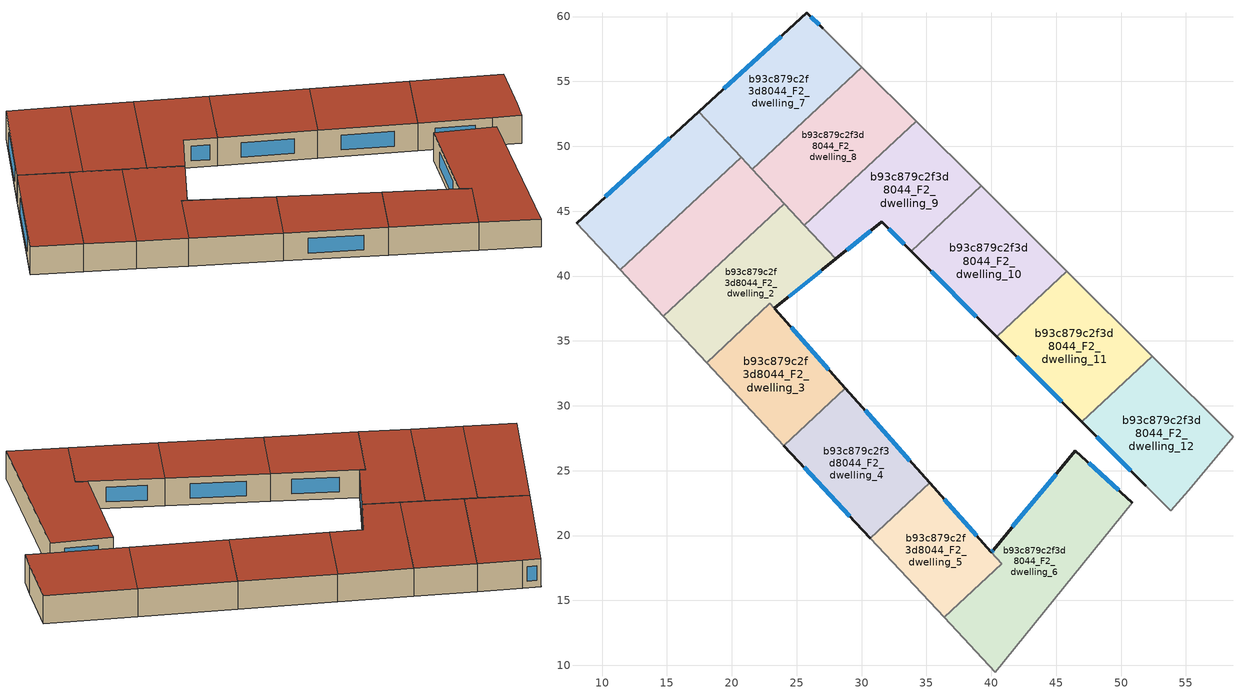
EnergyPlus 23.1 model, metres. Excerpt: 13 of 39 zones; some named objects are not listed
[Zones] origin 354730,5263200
b93c879c2f3d8044_F2_dwelling_0
 floor to b93c879c2f3d8044_F1_dwelling_0 (EU_floor_Construction): 17.43,52.67 20.71,49.15 11.4,40.47 8.03,44.09 z6
 wall outside (EU_wall_Construction): 17.43,52.67 8.03,44.09 z6:9
 wall adiabatic (EU_wall_Construction): 8.03,44.09 11.4,40.47 z6:9
 wall to b93c879c2f3d8044_F2_dwelling_7 (EU_wall_Construction): 20.71,49.15 17.43,52.67 z6:9
 wall to b93c879c2f3d8044_F2_dwelling_1 (EU_wall_Construction): 11.4,40.47 20.71,49.15 z6:9
 window (EU_Window_Construction): 15.23,50.65 10.24,46.1 z6.7:8.3
 roof outside (EU_roof_Construction): 20.71,49.15 17.43,52.67 8.03,44.09 11.4,40.47 z9
b93c879c2f3d8044_F2_dwelling_1
 floor to b93c879c2f3d8044_F1_dwelling_1 (EU_floor_Construction): 20.71,49.15 24.04,45.59 14.72,36.9 11.4,40.47 z6
 wall adiabatic (EU_wall_Construction): 11.4,40.47 14.72,36.9 z6:9
 wall to b93c879c2f3d8044_F2_dwelling_2 (EU_wall_Construction): 14.72,36.9 24.04,45.59 z6:9
 wall to b93c879c2f3d8044_F2_dwelling_8 (EU_wall_Construction): 24.04,45.59 21.58,48.23 z6:9
 wall to b93c879c2f3d8044_F2_dwelling_7 (EU_wall_Construction): 21.58,48.23 20.71,49.15 z6:9
 roof outside (EU_roof_Construction): 24.04,45.59 20.71,49.15 11.4,40.47 14.72,36.9 z9
b93c879c2f3d8044_F2_dwelling_10
 floor to b93c879c2f3d8044_F1_dwelling_10 (EU_floor_Construction): 45.82,40.39 40.4,35.34 33.82,41.92 39.22,46.95 z6
 wall outside (EU_wall_Construction): 33.82,41.92 40.4,35.34 z6:9
 wall adiabatic (EU_wall_Construction): 45.82,40.39 39.22,46.95 z6:9
 wall to b93c879c2f3d8044_F2_dwelling_11 (EU_wall_Construction): 40.4,35.34 45.82,40.39 z6:9
 wall to b93c879c2f3d8044_F2_dwelling_9 (EU_wall_Construction): 39.22,46.95 33.82,41.92 z6:9
 window (EU_Window_Construction): 35.37,40.37 38.86,36.88 z6.7:8.3
 roof outside (EU_roof_Construction): 45.82,40.39 39.22,46.95 33.82,41.92 40.4,35.34 z9
b93c879c2f3d8044_F2_dwelling_11
 floor to b93c879c2f3d8044_F1_dwelling_11 (EU_floor_Construction): 52.4,33.83 46.97,28.78 40.4,35.34 45.82,40.39 z6
 wall outside (EU_wall_Construction): 40.4,35.34 46.97,28.78 z6:9
 wall adiabatic (EU_wall_Construction): 52.4,33.83 45.82,40.39 z6:9
 wall to b93c879c2f3d8044_F2_dwelling_12 (EU_wall_Construction): 46.97,28.78 52.4,33.83 z6:9
 window (EU_Window_Construction): 41.95,33.8 45.43,30.32 z6.7:8.3
 roof outside (EU_roof_Construction): 52.4,33.83 45.82,40.39 40.4,35.34 46.97,28.78 z9
b93c879c2f3d8044_F2_dwelling_12
 floor to b93c879c2f3d8044_F1_dwelling_12 (EU_floor_Construction): 58.63,27.63 55.21,23.48 53.84,21.92 51.92,23.84 46.97,28.78 52.4,33.83 z6
 wall outside (EU_wall_Construction): 46.97,28.78 51.92,23.84 z6:9
 wall adiabatic (EU_wall_Construction): 51.92,23.84 53.84,21.92 55.21,23.48 58.63,27.63 52.4,33.83 z6:9
 window (EU_Window_Construction): 48.14,27.62 50.76,25 z6.7:8.3
 roof outside (EU_roof_Construction): 55.21,23.48 58.63,27.63 52.4,33.83 46.97,28.78 51.92,23.84 53.84,21.92 z9
b93c879c2f3d8044_F2_dwelling_2
 floor to b93c879c2f3d8044_F1_dwelling_2 (EU_floor_Construction): 24.04,45.59 28.01,41.32 23.29,37.5 22.94,37.89 18.05,33.34 14.72,36.9 z6
 wall outside (EU_wall_Construction): 23.29,37.5 28.01,41.32 z6:9
 wall adiabatic (EU_wall_Construction): 14.72,36.9 18.05,33.34 z6:9
 wall to b93c879c2f3d8044_F2_dwelling_3 (EU_wall_Construction): 22.94,37.89 23.29,37.5 / 18.05,33.34 22.93,37.89 z6:9
 wall to b93c879c2f3d8044_F2_dwelling_9 (EU_wall_Construction): 28.01,41.32 25.59,43.92 z6:9
 wall to b93c879c2f3d8044_F2_dwelling_8 (EU_wall_Construction): 25.59,43.92 24.04,45.59 z6:9
 window (EU_Window_Construction): 24.4,38.4 26.9,40.42 z6.7:8.3
 roof outside (EU_roof_Construction): 23.29,37.5 28.01,41.32 24.04,45.59 14.72,36.9 18.05,33.34 22.94,37.89 z9
b93c879c2f3d8044_F2_dwelling_3
 floor to b93c879c2f3d8044_F1_dwelling_3 (EU_floor_Construction): 22.93,37.89 28.76,31.36 24.02,26.94 18.05,33.34 z6
 wall outside (EU_wall_Construction): 28.76,31.36 23.29,37.5 z6:9
 wall adiabatic (EU_wall_Construction): 18.05,33.34 24.02,26.94 z6:9
 wall to b93c879c2f3d8044_F2_dwelling_4 (EU_wall_Construction): 24.02,26.94 28.76,31.35 z6:9
 window (EU_Window_Construction): 27.47,32.8 24.57,36.06 z6.7:8.3
 roof outside (EU_roof_Construction): 28.76,31.36 22.94,37.89 18.05,33.34 24.02,26.94 z9
b93c879c2f3d8044_F2_dwelling_4
 floor to b93c879c2f3d8044_F1_dwelling_4 (EU_floor_Construction): 28.76,31.36 35.24,24.07 30.66,19.8 24.02,26.94 z6
 wall outside (EU_wall_Construction): 35.24,24.07 28.76,31.36 / 24.02,26.94 30.66,19.8 z6:9
 wall to b93c879c2f3d8044_F2_dwelling_5 (EU_wall_Construction): 30.66,19.8 35.24,24.07 z6:9
 window (EU_Window_Construction): 33.72,25.78 30.28,29.64 / 25.58,25.26 29.1,21.48 z6.7:8.3
 roof outside (EU_roof_Construction): 35.24,24.07 28.76,31.36 24.02,26.94 30.66,19.8 z9
b93c879c2f3d8044_F2_dwelling_5
 floor to b93c879c2f3d8044_F1_dwelling_5 (EU_floor_Construction): 35.24,24.07 40.78,17.83 36.35,13.7 30.66,19.8 z6
 wall outside (EU_wall_Construction): 40,18.72 35.24,24.07 z6:9
 wall adiabatic (EU_wall_Construction): 30.66,19.8 36.35,13.7 z6:9
 wall to b93c879c2f3d8044_F2_dwelling_6 (EU_wall_Construction): 36.35,13.7 40.78,17.83 40,18.72 z6:9
 window (EU_Window_Construction): 38.88,19.97 36.36,22.81 z6.7:8.3
 roof outside (EU_roof_Construction): 40.78,17.83 35.24,24.07 30.66,19.8 36.35,13.7 z9
b93c879c2f3d8044_F2_dwelling_6
 floor to b93c879c2f3d8044_F1_dwelling_6 (EU_floor_Construction): 50.86,22.54 40.29,9.48 36.35,13.7 40.78,17.83 40,18.72 40.1,18.83 40.14,18.89 46.48,26.54 z6
 wall outside (EU_wall_Construction): 50.86,22.54 46.48,26.54 40.14,18.89 40.1,18.83 40,18.72 z6:9
 wall adiabatic (EU_wall_Construction): 36.35,13.7 40.29,9.48 50.86,22.54 z6:9
 window (EU_Window_Construction): 49.83,23.48 47.51,25.6 / 40.07,18.81 40.02,18.74 / 40.13,18.87 40.11,18.85 / 44.99,24.74 41.63,20.68 z6.7:8.3
 roof outside (EU_roof_Construction): 40.29,9.48 50.86,22.54 46.48,26.54 40.14,18.89 40.1,18.83 40,18.72 40.78,17.83 36.35,13.7 z9
b93c879c2f3d8044_F2_dwelling_7
 floor to b93c879c2f3d8044_F1_dwelling_7 (EU_floor_Construction): 27.01,59.12 30.03,56.11 21.58,48.23 17.43,52.67 25.78,60.28 z6
 wall outside (EU_wall_Construction): 27.01,59.12 25.78,60.28 17.43,52.67 z6:9
 wall adiabatic (EU_wall_Construction): 30.03,56.11 27.01,59.12 z6:9
 wall to b93c879c2f3d8044_F2_dwelling_8 (EU_wall_Construction): 21.58,48.23 30.03,56.11 z6:9
 window (EU_Window_Construction): 23.82,58.49 19.39,54.46 / 26.72,59.39 26.07,60.01 z6.7:8.3
 roof outside (EU_roof_Construction): 30.03,56.11 27.01,59.12 25.78,60.28 17.43,52.67 21.58,48.23 z9
b93c879c2f3d8044_F2_dwelling_8
 floor to b93c879c2f3d8044_F1_dwelling_8 (EU_floor_Construction): 34.21,51.95 25.59,43.92 21.58,48.23 30.03,56.11 z6
 wall adiabatic (EU_wall_Construction): 34.21,51.95 30.03,56.11 z6:9
 wall to b93c879c2f3d8044_F2_dwelling_9 (EU_wall_Construction): 25.59,43.92 34.21,51.95 z6:9
 roof outside (EU_roof_Construction): 34.21,51.95 30.03,56.11 21.58,48.23 25.59,43.92 z9
b93c879c2f3d8044_F2_dwelling_9
 floor to b93c879c2f3d8044_F1_dwelling_9 (EU_floor_Construction): 39.22,46.95 33.82,41.92 31.55,44.18 28.01,41.32 25.59,43.92 34.21,51.95 z6
 wall outside (EU_wall_Construction): 28.01,41.32 31.55,44.18 33.82,41.92 z6:9
 wall adiabatic (EU_wall_Construction): 39.22,46.95 34.21,51.95 z6:9
 window (EU_Window_Construction): 32.09,43.65 33.29,42.45 / 28.85,41.99 30.72,43.51 z6.7:8.3
 roof outside (EU_roof_Construction): 33.82,41.92 39.22,46.95 34.21,51.95 25.59,43.92 28.01,41.32 31.55,44.18 z9
[Building]
EU S2 Campaign: North Axis=0; Terrain=City; Solar Distribution=FullExterior
[Site:Location]
Budapest.Ferenc.Liszt.Intl.AP: Latitude=47.437; Longitude=19.256; Time Zone=1; Elevation=185
[SizingPeriod:WeatherFileDays]
AnnualSizingPeriod: Begin Month=1; Begin Day of Month=1; End Month=12; End Day of Month=31; Day of Week for Start Day=Monday; Use Weather File Daylight Saving Period=No; Use Weather File Rain and Snow Indicators=No
[MATERIAL]
EU_InternalMass_Material: Roughness=MediumRough; Thickness=0.1; Conductivity=1; Density=1800; Specific Heat=900; Thermal Absorptance=0.9; Solar Absorptance=0.7; Visible Absorptance=0.7
[MATERIAL:NOMASS] Roughness=MediumRough; Thermal Absorptance=0.9; Solar Absorptance=0.7; Visible Absorptance=0.7
Name | Thermal Resistance
EU_wall_NoMass | 0.832559
EU_roof_NoMass | 1.39638
EU_floor_NoMass | 0.872794
[WINDOWMATERIAL:SIMPLEGLAZINGSYSTEM]
EU_Window_SimpleGlazing: UFactor=2.79869; Solar Heat Gain Coefficient=0.75; Visible Transmittance=0.75
[CONSTRUCTION]
EU_wall_Construction: EU_wall_NoMass
EU_roof_Construction: EU_roof_NoMass
EU_floor_Construction: EU_floor_NoMass
EU_Window_Construction: EU_Window_SimpleGlazing
EU_InternalMass_Construction: EU_InternalMass_Material
[ZONE] Type=1; Multiplier=1; Ceiling Height=autocalculate; Floor Area=autocalculate; Part of Total Floor Area=Yes
Name | Volume
b93c879c2f3d8044_F2_dwelling_0 | 186.267
b93c879c2f3d8044_F2_dwelling_1 | 186.254
b93c879c2f3d8044_F2_dwelling_10 | 206.311
b93c879c2f3d8044_F2_dwelling_11 | 206.309
b93c879c2f3d8044_F2_dwelling_12 | 206.294
b93c879c2f3d8044_F2_dwelling_2 | 199.717
b93c879c2f3d8044_F2_dwelling_3 | 172.731
b93c879c2f3d8044_F2_dwelling_4 | 186.243
b93c879c2f3d8044_F2_dwelling_5 | 154.061
b93c879c2f3d8044_F2_dwelling_6 | 284.444
b93c879c2f3d8044_F2_dwelling_7 | 206.298
b93c879c2f3d8044_F2_dwelling_8 | 206.304
b93c879c2f3d8044_F2_dwelling_9 | 206.295
[INTERNALMASS] Construction=EU_InternalMass_Construction
Name | Zone or ZoneList | Surface Area
b93c879c2f3d8044_F2_dwelling_0_EU_InternalMass | b93c879c2f3d8044_F2_dwelling_0 | 62.0891
b93c879c2f3d8044_F2_dwelling_1_EU_InternalMass | b93c879c2f3d8044_F2_dwelling_1 | 62.0847
b93c879c2f3d8044_F2_dwelling_2_EU_InternalMass | b93c879c2f3d8044_F2_dwelling_2 | 66.5716
b93c879c2f3d8044_F2_dwelling_3_EU_InternalMass | b93c879c2f3d8044_F2_dwelling_3 | 57.5951
b93c879c2f3d8044_F2_dwelling_4_EU_InternalMass | b93c879c2f3d8044_F2_dwelling_4 | 62.0809
b93c879c2f3d8044_F2_dwelling_5_EU_InternalMass | b93c879c2f3d8044_F2_dwelling_5 | 51.3579
b93c879c2f3d8044_F2_dwelling_6_EU_InternalMass | b93c879c2f3d8044_F2_dwelling_6 | 94.8134
b93c879c2f3d8044_F2_dwelling_7_EU_InternalMass | b93c879c2f3d8044_F2_dwelling_7 | 68.7661
b93c879c2f3d8044_F2_dwelling_8_EU_InternalMass | b93c879c2f3d8044_F2_dwelling_8 | 68.768
b93c879c2f3d8044_F2_dwelling_9_EU_InternalMass | b93c879c2f3d8044_F2_dwelling_9 | 68.7651
b93c879c2f3d8044_F2_dwelling_10_EU_InternalMass | b93c879c2f3d8044_F2_dwelling_10 | 68.7703
b93c879c2f3d8044_F2_dwelling_11_EU_InternalMass | b93c879c2f3d8044_F2_dwelling_11 | 68.7696
b93c879c2f3d8044_F2_dwelling_12_EU_InternalMass | b93c879c2f3d8044_F2_dwelling_12 | 68.7646
[OTHEREQUIPMENT] Fuel Type=Electricity; Design Level Calculation Method=Watts/Area; Power per Zone Floor Area=1; Fraction Latent=0; Fraction Radiant=0; Fraction Lost=0; Carbon Dioxide Generation Rate=0; EndUse Subcategory=EU_Step8_InternalGains
Name | Zone or ZoneList or Space or SpaceList | Schedule
EU_Step8_InternalGain_b93c879c2f3d8044_F2_dwelling_0_f000 | b93c879c2f3d8044_F2_dwelling_0 | EU_Step8_GainSchedule_b93c879c2f3d8044_F2_dwelling_0_f000
EU_Step8_InternalGain_b93c879c2f3d8044_F2_dwelling_1_f000 | b93c879c2f3d8044_F2_dwelling_1 | EU_Step8_GainSchedule_b93c879c2f3d8044_F2_dwelling_1_f000
EU_Step8_InternalGain_b93c879c2f3d8044_F2_dwelling_2_f000 | b93c879c2f3d8044_F2_dwelling_2 | EU_Step8_GainSchedule_b93c879c2f3d8044_F2_dwelling_2_f000
EU_Step8_InternalGain_b93c879c2f3d8044_F2_dwelling_3_f000 | b93c879c2f3d8044_F2_dwelling_3 | EU_Step8_GainSchedule_b93c879c2f3d8044_F2_dwelling_3_f000
EU_Step8_InternalGain_b93c879c2f3d8044_F2_dwelling_4_f000 | b93c879c2f3d8044_F2_dwelling_4 | EU_Step8_GainSchedule_b93c879c2f3d8044_F2_dwelling_4_f000
EU_Step8_InternalGain_b93c879c2f3d8044_F2_dwelling_5_f000 | b93c879c2f3d8044_F2_dwelling_5 | EU_Step8_GainSchedule_b93c879c2f3d8044_F2_dwelling_5_f000
EU_Step8_InternalGain_b93c879c2f3d8044_F2_dwelling_6_f000 | b93c879c2f3d8044_F2_dwelling_6 | EU_Step8_GainSchedule_b93c879c2f3d8044_F2_dwelling_6_f000
EU_Step8_InternalGain_b93c879c2f3d8044_F2_dwelling_7_f000 | b93c879c2f3d8044_F2_dwelling_7 | EU_Step8_GainSchedule_b93c879c2f3d8044_F2_dwelling_7_f000
EU_Step8_InternalGain_b93c879c2f3d8044_F2_dwelling_8_f000 | b93c879c2f3d8044_F2_dwelling_8 | EU_Step8_GainSchedule_b93c879c2f3d8044_F2_dwelling_8_f000
EU_Step8_InternalGain_b93c879c2f3d8044_F2_dwelling_9_f000 | b93c879c2f3d8044_F2_dwelling_9 | EU_Step8_GainSchedule_b93c879c2f3d8044_F2_dwelling_9_f000
EU_Step8_InternalGain_b93c879c2f3d8044_F2_dwelling_10_f000 | b93c879c2f3d8044_F2_dwelling_10 | EU_Step8_GainSchedule_b93c879c2f3d8044_F2_dwelling_10_f000
EU_Step8_InternalGain_b93c879c2f3d8044_F2_dwelling_11_f000 | b93c879c2f3d8044_F2_dwelling_11 | EU_Step8_GainSchedule_b93c879c2f3d8044_F2_dwelling_11_f000
EU_Step8_InternalGain_b93c879c2f3d8044_F2_dwelling_12_f000 | b93c879c2f3d8044_F2_dwelling_12 | EU_Step8_GainSchedule_b93c879c2f3d8044_F2_dwelling_12_f000
[ZONEVENTILATION:DESIGNFLOWRATE] Schedule=EU_AlwaysOn; Design Flow Rate Calculation Method=AirChanges/Hour; Air Changes per Hour=0.475469; Ventilation Type=Natural; Fan Pressure Rise=0; Fan Total Efficiency=1; Constant Term Coefficient=1; Temperature Term Coefficient=0; Velocity Term Coefficient=0; Velocity Squared Term Coefficient=0; Minimum Indoor Temperature=-100; Maximum Indoor Temperature=100; Delta Temperature=-100; Minimum Outdoor Temperature=-100; Maximum Outdoor Temperature=100; Maximum Wind Speed=40
Name | Zone or ZoneList or Space or SpaceList
EU_ConstantAir_b93c879c2f3d8044_F2_dwelling_0 | b93c879c2f3d8044_F2_dwelling_0
EU_ConstantAir_b93c879c2f3d8044_F2_dwelling_1 | b93c879c2f3d8044_F2_dwelling_1
EU_ConstantAir_b93c879c2f3d8044_F2_dwelling_2 | b93c879c2f3d8044_F2_dwelling_2
EU_ConstantAir_b93c879c2f3d8044_F2_dwelling_3 | b93c879c2f3d8044_F2_dwelling_3
EU_ConstantAir_b93c879c2f3d8044_F2_dwelling_4 | b93c879c2f3d8044_F2_dwelling_4
EU_ConstantAir_b93c879c2f3d8044_F2_dwelling_5 | b93c879c2f3d8044_F2_dwelling_5
EU_ConstantAir_b93c879c2f3d8044_F2_dwelling_6 | b93c879c2f3d8044_F2_dwelling_6
EU_ConstantAir_b93c879c2f3d8044_F2_dwelling_7 | b93c879c2f3d8044_F2_dwelling_7
EU_ConstantAir_b93c879c2f3d8044_F2_dwelling_8 | b93c879c2f3d8044_F2_dwelling_8
EU_ConstantAir_b93c879c2f3d8044_F2_dwelling_9 | b93c879c2f3d8044_F2_dwelling_9
EU_ConstantAir_b93c879c2f3d8044_F2_dwelling_10 | b93c879c2f3d8044_F2_dwelling_10
EU_ConstantAir_b93c879c2f3d8044_F2_dwelling_11 | b93c879c2f3d8044_F2_dwelling_11
EU_ConstantAir_b93c879c2f3d8044_F2_dwelling_12 | b93c879c2f3d8044_F2_dwelling_12
[HVACTEMPLATE:ZONE:IDEALLOADSAIRSYSTEM] System Availability Schedule=EU_AlwaysOn; Maximum Heating Supply Air Temperature=50; Minimum Cooling Supply Air Temperature=13; Maximum Heating Supply Air Humidity Ratio=0.0156; Minimum Cooling Supply Air Humidity Ratio=0.0077; Heating Limit=NoLimit; Cooling Limit=NoLimit; Heating Availability Schedule=EU_AlwaysOn; Cooling Availability Schedule=EU_CoolingOff; Dehumidification Control Type=ConstantSensibleHeatRatio; Cooling Sensible Heat Ratio=0.7; Dehumidification Setpoint=60; Humidification Control Type=None; Humidification Setpoint=30; Outdoor Air Method=None; Outdoor Air Flow Rate per Person=0.00944; Outdoor Air Flow Rate per Zone Floor Area=0; Outdoor Air Flow Rate per Zone=0; Demand Controlled Ventilation Type=None; Outdoor Air Economizer Type=NoEconomizer; Heat Recovery Type=None; Sensible Heat Recovery Effectiveness=0.7; Latent Heat Recovery Effectiveness=0.65
Name | Template Thermostat
b93c879c2f3d8044_F2_dwelling_0 | EU_HeatOnly_b93c879c2f3d8044_F2_dwelling_0
b93c879c2f3d8044_F2_dwelling_1 | EU_HeatOnly_b93c879c2f3d8044_F2_dwelling_1
b93c879c2f3d8044_F2_dwelling_2 | EU_HeatOnly_b93c879c2f3d8044_F2_dwelling_2
b93c879c2f3d8044_F2_dwelling_3 | EU_HeatOnly_b93c879c2f3d8044_F2_dwelling_3
b93c879c2f3d8044_F2_dwelling_4 | EU_HeatOnly_b93c879c2f3d8044_F2_dwelling_4
b93c879c2f3d8044_F2_dwelling_5 | EU_HeatOnly_b93c879c2f3d8044_F2_dwelling_5
b93c879c2f3d8044_F2_dwelling_6 | EU_HeatOnly_b93c879c2f3d8044_F2_dwelling_6
b93c879c2f3d8044_F2_dwelling_7 | EU_HeatOnly_b93c879c2f3d8044_F2_dwelling_7
b93c879c2f3d8044_F2_dwelling_8 | EU_HeatOnly_b93c879c2f3d8044_F2_dwelling_8
b93c879c2f3d8044_F2_dwelling_9 | EU_HeatOnly_b93c879c2f3d8044_F2_dwelling_9
b93c879c2f3d8044_F2_dwelling_10 | EU_HeatOnly_b93c879c2f3d8044_F2_dwelling_10
b93c879c2f3d8044_F2_dwelling_11 | EU_HeatOnly_b93c879c2f3d8044_F2_dwelling_11
b93c879c2f3d8044_F2_dwelling_12 | EU_HeatOnly_b93c879c2f3d8044_F2_dwelling_12
[SIZING:ZONE] Zone Cooling Design Supply Air Temperature Input Method=SupplyAirTemperature; Zone Cooling Design Supply Air Temperature=13; Zone Heating Design Supply Air Temperature Input Method=SupplyAirTemperature; Zone Heating Design Supply Air Temperature=50; Zone Cooling Design Supply Air Humidity Ratio=0.008; Zone Heating Design Supply Air Humidity Ratio=0.008; Cooling Design Air Flow Method=DesignDay; Cooling Design Air Flow Rate=0; Cooling Minimum Air Flow per Zone Floor Area=0.000762; Cooling Minimum Air Flow=0; Cooling Minimum Air Flow Fraction=0.2; Heating Design Air Flow Method=DesignDay; Heating Design Air Flow Rate=0; Heating Maximum Air Flow per Zone Floor Area=0.002032; Heating Maximum Air Flow=0.141576; Heating Maximum Air Flow Fraction=0.3; Account for Dedicated Outdoor Air System=No; Dedicated Outdoor Air System Control Strategy=NeutralSupplyAir; Dedicated Outdoor Air Low Setpoint Temperature for Design=autosize; Dedicated Outdoor Air High Setpoint Temperature for Design=autosize; Zone Load Sizing Method=Sensible Load Only No Latent Load; Zone Latent Cooling Design Supply Air Humidity Ratio Input Method=HumidityRatioDifference; Zone Cooling Design Supply Air Humidity Ratio Difference=0.005; Zone Latent Heating Design Supply Air Humidity Ratio Input Method=HumidityRatioDifference; Zone Humidification Design Supply Air Humidity Ratio Difference=0.005
b93c879c2f3d8044_F2_dwelling_0; b93c879c2f3d8044_F2_dwelling_1; b93c879c2f3d8044_F2_dwelling_2; b93c879c2f3d8044_F2_dwelling_3; b93c879c2f3d8044_F2_dwelling_4; b93c879c2f3d8044_F2_dwelling_5; b93c879c2f3d8044_F2_dwelling_6; b93c879c2f3d8044_F2_dwelling_7; b93c879c2f3d8044_F2_dwelling_8; b93c879c2f3d8044_F2_dwelling_9; b93c879c2f3d8044_F2_dwelling_10; b93c879c2f3d8044_F2_dwelling_11; b93c879c2f3d8044_F2_dwelling_12
[SCHEDULE:CONSTANT]
Name | Hourly Value
EU_AlwaysOn | 1
EU_CoolingOff | 0
[SCHEDULE:FILE] Column Number=1; Rows to Skip at Top=0; Number of Hours of Data=8760; Column Separator=Comma; Interpolate to Timestep=No; Minutes per Item=60; Adjust Schedule for Daylight Savings=Yes
Name | File
EU_Step8_GainSchedule_b93c879c2f3d8044_F2_dwelling_0_f000 | ../../schedules/b93c879c2f3d8044/b93c879c2f3d8044_F2_dwelling_0_f000_gain.csv
EU_Step8_GainSchedule_b93c879c2f3d8044_F2_dwelling_1_f000 | ../../schedules/b93c879c2f3d8044/b93c879c2f3d8044_F2_dwelling_1_f000_gain.csv
EU_Step8_GainSchedule_b93c879c2f3d8044_F2_dwelling_2_f000 | ../../schedules/b93c879c2f3d8044/b93c879c2f3d8044_F2_dwelling_2_f000_gain.csv
EU_Step8_GainSchedule_b93c879c2f3d8044_F2_dwelling_3_f000 | ../../schedules/b93c879c2f3d8044/b93c879c2f3d8044_F2_dwelling_3_f000_gain.csv
EU_Step8_GainSchedule_b93c879c2f3d8044_F2_dwelling_4_f000 | ../../schedules/b93c879c2f3d8044/b93c879c2f3d8044_F2_dwelling_4_f000_gain.csv
EU_Step8_GainSchedule_b93c879c2f3d8044_F2_dwelling_5_f000 | ../../schedules/b93c879c2f3d8044/b93c879c2f3d8044_F2_dwelling_5_f000_gain.csv
EU_Step8_GainSchedule_b93c879c2f3d8044_F2_dwelling_6_f000 | ../../schedules/b93c879c2f3d8044/b93c879c2f3d8044_F2_dwelling_6_f000_gain.csv
EU_Step8_GainSchedule_b93c879c2f3d8044_F2_dwelling_7_f000 | ../../schedules/b93c879c2f3d8044/b93c879c2f3d8044_F2_dwelling_7_f000_gain.csv
EU_Step8_GainSchedule_b93c879c2f3d8044_F2_dwelling_8_f000 | ../../schedules/b93c879c2f3d8044/b93c879c2f3d8044_F2_dwelling_8_f000_gain.csv
EU_Step8_GainSchedule_b93c879c2f3d8044_F2_dwelling_9_f000 | ../../schedules/b93c879c2f3d8044/b93c879c2f3d8044_F2_dwelling_9_f000_gain.csv
EU_Step8_GainSchedule_b93c879c2f3d8044_F2_dwelling_10_f000 | ../../schedules/b93c879c2f3d8044/b93c879c2f3d8044_F2_dwelling_10_f000_gain.csv
EU_Step8_GainSchedule_b93c879c2f3d8044_F2_dwelling_11_f000 | ../../schedules/b93c879c2f3d8044/b93c879c2f3d8044_F2_dwelling_11_f000_gain.csv
EU_Step8_GainSchedule_b93c879c2f3d8044_F2_dwelling_12_f000 | ../../schedules/b93c879c2f3d8044/b93c879c2f3d8044_F2_dwelling_12_f000_gain.csv
